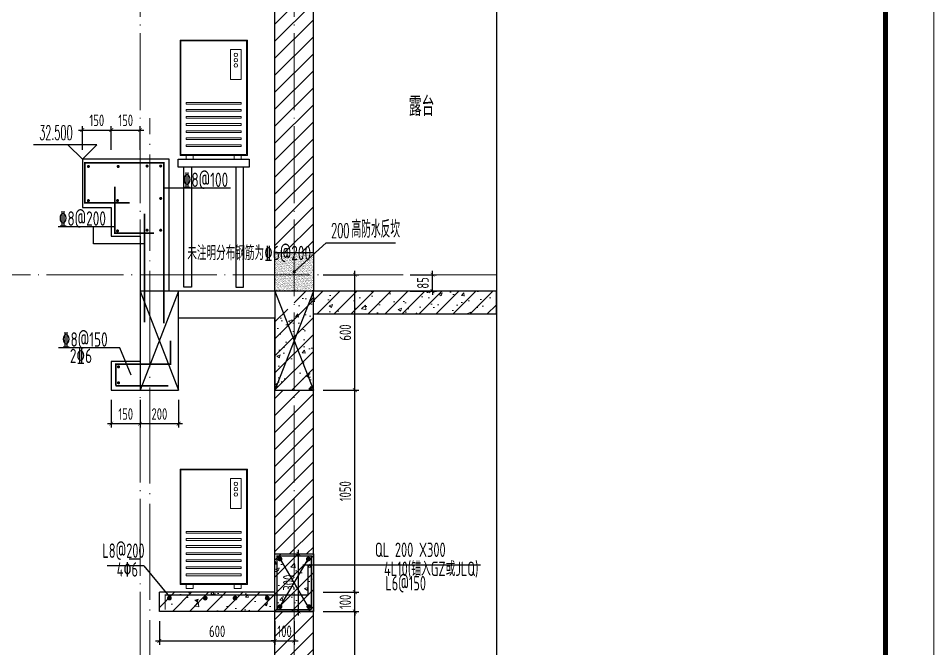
# Model space of a CAD drawing. Extents: x -668857 to 154266, y -275694 to 291306.
# Drawn here: x 33153 to 37907, y 158756 to 162032 of the extents above; entities that cross this region are included whole.
import ezdxf
from ezdxf.enums import TextEntityAlignment as Align

# ---------------------------------------------------------------- set-up
doc = ezdxf.new("R2010")
doc.units = 0
doc.header["$LTSCALE"] = 1000
doc.linetypes.add('DOTE', pattern=[2.42, 2, -0.2, 0.02, -0.2])
doc.linetypes.add('H3普通虚线', pattern=[4.2, 3, -1.2])
doc.layers.get('0').update_dxf_attribs({"linetype": 'CONTINUOUS'})
doc.layers.get('DEFPOINTS').update_dxf_attribs({"linetype": 'CONTINUOUS'})
for name, color, linetype in [('DIM', 2, 'CONTINUOUS'), ('DIM_ELEV', 3, 'CONTINUOUS'), ('DIM_IDEN', 67, 'CONTINUOUS'), ('DIM_SYMB', 3, 'CONTINUOUS'), ('PUB_TEXT', 2, 'CONTINUOUS'), ('REIN', 6, 'CONTINUOUS'), ('REIND', 1, 'CONTINUOUS'), ('REINL', 1, 'CONTINUOUS'), ('S-BEAM-LINE2', 4, 'H3普通虚线'), ('S-大样-砼线', 7, 'CONTINUOUS'), ('S-引出线', 40, 'CONTINUOUS'), ('TEXT', 2, 'CONTINUOUS'), ('WALL', 5, 'CONTINUOUS'), ('空调外机', 8, 'CONTINUOUS'), ('立面-看线', 251, 'CONTINUOUS')]:
    doc.layers.add(name, color=color, linetype=linetype)
for name, color, linetype, lineweight in [('DOTE', 19, 'DOTE', 9), ('PUB_HATCH', 8, 'CONTINUOUS', 9), ('图框', 9, 'CONTINUOUS', 18), ('平面-空调室外机', 143, 'CONTINUOUS', 9)]:
    doc.layers.add(name, color=color, linetype=linetype, lineweight=lineweight)
doc.styles.add('_TCH_DIM', font='SIMPLEX.shx', dxfattribs={"width": 0.7, "bigfont": 'GBCBIG.shx'})
doc.styles.add('DIM_FONT_T3', font='SIMPLEX', dxfattribs={"width": 0.705882, "bigfont": 'GBCBIG'})
doc.styles.add('TSSD_DIMENSION', font='Tssdeng.shx', dxfattribs={"width": 0.7, "bigfont": 'tssdchn.shx'})
doc.styles.add('TSSD_Label', font='Tssdeng.shx', dxfattribs={"width": 0.7, "bigfont": 'hztxt.shx'})
doc.styles.add('TSSD_REIN', font='tssdeng.shx', dxfattribs={"width": 0.7, "height": 300, "bigfont": 'tssdchn.shx'})
doc.dimstyles.new('TSSD_20_20', dxfattribs={"dimtxt": 60, "dimasz": 20, "dimexe": 20, "dimexo": 50, "dimgap": 20, "dimtad": 1, "dimdec": 0, "dimzin": 0, "dimdsep": 46, "dimtxsty": 'TSSD_DIMENSION', "dimblk": 'ARCHTICK', "dimblk1": 'ARCHTICK', "dimblk2": 'ARCHTICK', "dimcen": 0, "dimdle": 20, "dimclrt": 7, "dimadec": 0, "dimazin": 0, "dimtfac": 1, "dimtdec": 0, "dimtix": 1, "dimtmove": 2, "dimatfit": 3, "dimfxl": 0, "dimtolj": 1, "dimtzin": 0, "dimarcsym": 0})
pattern_1 = [(45, (-562273.49, 314642.066), (-44.194174, 44.194174), []), (50, (-562273.49, 314642.07), (179.315046, -15.688034), [18.75, -206.25]), (355, (-562273.49, 314642.07), (-34.687833, 188.048033), [15, -165]), (100.4514, (-562258.55, 314640.76), (144.627345, 172.359886), [15.93505, -175.28553]), (46.1842, (-562273.49, 314692.07), (266.81026, -41.37975), [28.125, -309.375]), (96.6356, (-562251.25, 314688.62), (233.66568, 243.52947), [23.90257, -262.92825]), (351.1842, (-562273.5, 314692.07), (233.66549, 243.52965), [22.5, -247.5]), (21, (-562248.49, 314679.57), (149.226763, -100.654723), [18.75, -206.25]), (326, (-562248.49, 314679.57), (60.828833, 181.28751), [15, -165]), (71.4514, (-562236.05, 314671.18), (210.055657, 80.632624), [15.93505, -175.28553]), (37.5, (-562273.49, 314642.066), (3.039964, 83.2234635), [0, -163, 0, -167.5, 0, -165.625]), (7.5, (-562273.49, 314642.07), (65.767384, 98.602928), [0, -95.5, 0, -159.25, 0, -63.125]), (327.5, (-562329.24, 314642.066), (133.455609, -5.638718), [0, -62.5, 0, -195, 0, -258.75]), (317.5, (-562354.24, 314642.07), (145.796542, 25.026246), [0, -81.25, 0, -129.5, 0, -183.75])]
pattern_2 = [(45, (-562273.49, 314686.944), (-44.1941915, 44.1941915), [])]

# ---------------------------------------------------------------- blocks, each defined once
blk = doc.blocks.new('GFDDDDRG')
at = {"layer": '图框'}
blk.add_lwpolyline([(923309.8, -107437), (923309.8, -159999.5), (893609.8, -159999.5), (893609.8, -107437)], close=True, dxfattribs=at)
blk.add_lwpolyline([(923309.8, -107437), (923309.8, -159999.5), (893609.8, -159999.5), (893609.8, -107437)], close=True, dxfattribs=at)
at = {"layer": '图框', "const_width": 50}
blk.add_lwpolyline([(894109.8, -159499.5), (922809.8, -159499.5), (922809.8, -108687), (894109.8, -108687)], close=True, dxfattribs=at)
blk = doc.blocks.new('kongtiao')
for p, q in [((-338.7, 49), (-338.7, -550.8)), ((11, 49), (-338.7, 49)), ((11, -550.8), (11, 49)), ((-334.1, 44.4), (-334.1, -546.2)), ((6.4, 44.4), (-334.1, 44.4)), ((6.4, -546.2), (6.4, 44.4)), ((-76.2, -0.5), (-76.2, -156.5)), ((-21.1, -0.5), (-76.2, -0.5)), ((-21.1, -156.5), (-21.1, -0.5)), ((-76.2, -156.5), (-21.1, -156.5)), ((-338.7, -550.8), (11, -550.8)), ((-334.1, -546.2), (6.4, -546.2)), ((-306.6, -550.8), (-306.6, -571.2)), ((-269.8, -571.2), (-269.8, -550.8)), ((-57.9, -571.2), (-57.9, -550.8)), ((-21.1, -550.8), (-21.1, -571.2)), ((-306.6, -571.2), (-269.8, -571.2)), ((-21.1, -571.2), (-57.9, -571.2))]:
    blk.add_line(p, q)
for points in [[(-306.6, -275.4), (-21.1, -275.4), (-21.1, -284.6), (-306.6, -284.6)], [(-306.6, -312.1), (-21.1, -312.1), (-21.1, -321.3), (-306.6, -321.3)], [(-306.6, -348.8), (-21.1, -348.8), (-21.1, -358), (-306.6, -358)], [(-306.6, -385.6), (-21.1, -385.6), (-21.1, -394.7), (-306.6, -394.7)], [(-306.6, -422.3), (-21.1, -422.3), (-21.1, -431.5), (-306.6, -431.5)], [(-306.6, -459), (-21.1, -459), (-21.1, -468.2), (-306.6, -468.2)], [(-306.6, -495.7), (-21.1, -495.7), (-21.1, -504.9), (-306.6, -504.9)]]:
    blk.add_lwpolyline(points, close=True)
for centre in [(-48.7, -28), (-48.7, -55.6), (-48.7, -83.1)]:
    blk.add_circle(centre, 9.18)
blk = doc.blocks.new('_ArchTick')
at = {"color": 0, "linetype": 'ByBlock', "const_width": 0.15}
blk.add_lwpolyline([(-0.5, -0.5), (0.5, 0.5)], dxfattribs=at)
blk = doc.blocks.new('*D2534')
at = {"layer": 'DEFPOINTS', "color": 0}
for p in [(33635.7, 161451.4), (33485.7, 161299), (33635.7, 161299)]:
    blk.add_point(p, dxfattribs=at)
at = {"layer": 'DIM', "color": 0, "lineweight": -2}
for p, q in [((33465.7, 161451.4), (33655.7, 161451.4)), ((33485.7, 161349), (33485.7, 161471.4)), ((33635.7, 161349), (33635.7, 161471.4))]:
    blk.add_line(p, q, dxfattribs=at)
at = {"layer": 'DIM', "color": 0, "lineweight": -2, "xscale": 20, "yscale": 20, "zscale": 20, "rotation": 180}
blk.add_blockref('_ArchTick', (33485.7, 161451.4), dxfattribs=at)
at = {"layer": 'DIM', "color": 0, "lineweight": -2, "xscale": 20, "yscale": 20, "zscale": 20}
blk.add_blockref('_ArchTick', (33635.7, 161451.4), dxfattribs=at)
at = {"layer": 'DIM', "color": 7, "insert": (33560.7, 161501.4), "char_height": 60, "attachment_point": 5, "style": 'TSSD_DIMENSION'}
blk.add_mtext('\\A1;150', dxfattribs=at)
blk = doc.blocks.new('*D2535')
at = {"layer": 'DEFPOINTS', "color": 0}
for p in [(33785.7, 161451.4), (33635.7, 161299), (33785.7, 161299)]:
    blk.add_point(p, dxfattribs=at)
at = {"layer": 'DIM', "color": 0, "lineweight": -2}
for p, q in [((33615.7, 161451.4), (33805.7, 161451.4)), ((33635.7, 161349), (33635.7, 161471.4)), ((33785.7, 161349), (33785.7, 161471.4))]:
    blk.add_line(p, q, dxfattribs=at)
at = {"layer": 'DIM', "color": 0, "lineweight": -2, "xscale": 20, "yscale": 20, "zscale": 20, "rotation": 180}
blk.add_blockref('_ArchTick', (33635.7, 161451.4), dxfattribs=at)
at = {"layer": 'DIM', "color": 0, "lineweight": -2, "xscale": 20, "yscale": 20, "zscale": 20}
blk.add_blockref('_ArchTick', (33785.7, 161451.4), dxfattribs=at)
at = {"layer": 'DIM', "color": 7, "insert": (33710.7, 161501.4), "char_height": 60, "attachment_point": 5, "style": 'TSSD_DIMENSION'}
blk.add_mtext('\\A1;150', dxfattribs=at)
blk = doc.blocks.new('*D2540')
at = {"layer": 'DEFPOINTS', "color": 0}
for p in [(35138.4, 160699), (35304.3, 160699), (35138.4, 160614)]:
    blk.add_point(p, dxfattribs=at)
at = {"layer": 'DIM', "color": 0, "lineweight": -2}
for p, q in [((35188.4, 160699), (35324.3, 160699)), ((35304.3, 160699), (35304.3, 160719)), ((35304.3, 160614), (35304.3, 160699)), ((35188.4, 160614), (35324.3, 160614)), ((35304.3, 160614), (35304.3, 160594))]:
    blk.add_line(p, q, dxfattribs=at)
at = {"layer": 'DIM', "color": 0, "lineweight": -2, "xscale": 20, "yscale": 20, "zscale": 20}
for p, rotation in [((35304.3, 160699), 270), ((35304.3, 160614), 90)]:
    blk.add_blockref('_ArchTick', p, dxfattribs=dict(at, rotation=rotation))
at = {"layer": 'DIM', "color": 7, "insert": (35254.3, 160656.5), "char_height": 60, "attachment_point": 5, "rotation": 90, "style": 'TSSD_DIMENSION'}
blk.add_mtext('\\A1;85', dxfattribs=at)
blk = doc.blocks.new('*D3055')
at = {"layer": 'DEFPOINTS', "color": 0}
for p in [(34485.7, 159249), (34608, 159249), (34485.7, 158949)]:
    blk.add_point(p, dxfattribs=at)
at = {"layer": 'DIM', "color": 0, "lineweight": -2}
for p, q in [((34608, 158929), (34608, 159269)), ((34535.7, 159249), (34628, 159249)), ((34535.7, 158949), (34628, 158949))]:
    blk.add_line(p, q, dxfattribs=at)
at = {"layer": 'DIM', "color": 0, "lineweight": -2, "xscale": 20, "yscale": 20, "zscale": 20}
for p, rotation in [((34608, 159249), 90), ((34608, 158949), 270)]:
    blk.add_blockref('_ArchTick', p, dxfattribs=dict(at, rotation=rotation))
at = {"layer": 'DIM', "color": 7, "insert": (34558, 159099), "char_height": 60, "attachment_point": 5, "rotation": 90, "style": 'TSSD_DIMENSION'}
blk.add_mtext('\\A1;300', dxfattribs=at)
blk = doc.blocks.new('*D3056')
at = {"layer": 'DEFPOINTS', "color": 0}
for p in [(33885.7, 158949), (34485.7, 158949), (34485.7, 158795.9)]:
    blk.add_point(p, dxfattribs=at)
at = {"layer": 'DIM', "color": 0, "lineweight": -2}
for p, q in [((33885.7, 158899), (33885.7, 158775.9)), ((34485.7, 158899), (34485.7, 158775.9)), ((33865.7, 158795.9), (34505.7, 158795.9))]:
    blk.add_line(p, q, dxfattribs=at)
at = {"layer": 'DIM', "color": 0, "lineweight": -2, "xscale": 20, "yscale": 20, "zscale": 20, "rotation": 180}
blk.add_blockref('_ArchTick', (33885.7, 158795.9), dxfattribs=at)
at = {"layer": 'DIM', "color": 0, "lineweight": -2, "xscale": 20, "yscale": 20, "zscale": 20}
blk.add_blockref('_ArchTick', (34485.7, 158795.9), dxfattribs=at)
at = {"layer": 'DIM', "color": 7, "insert": (34185.7, 158845.9), "char_height": 60, "attachment_point": 5, "style": 'TSSD_DIMENSION'}
blk.add_mtext('\\A1;600', dxfattribs=at)
blk = doc.blocks.new('*D3057')
at = {"layer": 'DEFPOINTS', "color": 0}
for p in [(34485.7, 158949), (34585.7, 158949), (34585.7, 158795.9)]:
    blk.add_point(p, dxfattribs=at)
at = {"layer": 'DIM', "color": 0, "lineweight": -2}
for p, q in [((34485.7, 158899), (34485.7, 158775.9)), ((34585.7, 158899), (34585.7, 158775.9)), ((34485.7, 158795.9), (34465.7, 158795.9)), ((34485.7, 158795.9), (34585.7, 158795.9)), ((34585.7, 158795.9), (34605.7, 158795.9))]:
    blk.add_line(p, q, dxfattribs=at)
at = {"layer": 'DIM', "color": 0, "lineweight": -2, "xscale": 20, "yscale": 20, "zscale": 20}
blk.add_blockref('_ArchTick', (34485.7, 158795.9), dxfattribs=at)
at = {"layer": 'DIM', "color": 0, "lineweight": -2, "xscale": 20, "yscale": 20, "zscale": 20, "rotation": 180}
blk.add_blockref('_ArchTick', (34585.7, 158795.9), dxfattribs=at)
at = {"layer": 'DIM', "color": 7, "insert": (34535.7, 158845.9), "char_height": 60, "attachment_point": 5, "style": 'TSSD_DIMENSION'}
blk.add_mtext('\\A1;100', dxfattribs=at)
blk = doc.blocks.new('*D3058')
at = {"layer": 'DEFPOINTS', "color": 0}
for p in [(34685.7, 160699), (34900.9, 160699), (34685.7, 160099)]:
    blk.add_point(p, dxfattribs=at)
at = {"layer": 'DIM', "color": 0, "lineweight": -2}
for p, q in [((34735.7, 160699), (34920.9, 160699)), ((34900.9, 160079), (34900.9, 160719)), ((34735.7, 160099), (34920.9, 160099))]:
    blk.add_line(p, q, dxfattribs=at)
at = {"layer": 'DIM', "color": 0, "lineweight": -2, "xscale": 20, "yscale": 20, "zscale": 20}
for p, rotation in [((34900.9, 160699), 90), ((34900.9, 160099), 270)]:
    blk.add_blockref('_ArchTick', p, dxfattribs=dict(at, rotation=rotation))
at = {"layer": 'DIM', "color": 7, "insert": (34850.9, 160399), "char_height": 60, "attachment_point": 5, "rotation": 90, "style": 'TSSD_DIMENSION'}
blk.add_mtext('\\A1;600', dxfattribs=at)
blk = doc.blocks.new('*D3059')
at = {"layer": 'DEFPOINTS', "color": 0}
for p in [(34685.7, 160099), (34900.9, 160099), (34685.7, 159049)]:
    blk.add_point(p, dxfattribs=at)
at = {"layer": 'DIM', "color": 0, "lineweight": -2}
for p, q in [((34900.9, 159029), (34900.9, 160119)), ((34735.7, 160099), (34920.9, 160099)), ((34735.7, 159049), (34920.9, 159049))]:
    blk.add_line(p, q, dxfattribs=at)
at = {"layer": 'DIM', "color": 0, "lineweight": -2, "xscale": 20, "yscale": 20, "zscale": 20}
for p, rotation in [((34900.9, 160099), 90), ((34900.9, 159049), 270)]:
    blk.add_blockref('_ArchTick', p, dxfattribs=dict(at, rotation=rotation))
at = {"layer": 'DIM', "color": 7, "insert": (34850.9, 159574), "char_height": 60, "attachment_point": 5, "rotation": 90, "style": 'TSSD_DIMENSION'}
blk.add_mtext('\\A1;1050', dxfattribs=at)
blk = doc.blocks.new('*D3060')
at = {"layer": 'DEFPOINTS', "color": 0}
for p in [(34685.7083, 159049.03409), (34900.91272, 159049.03409), (34685.7083, 158949.03409)]:
    blk.add_point(p, dxfattribs=at)
at = {"layer": 'DIM', "color": 0, "lineweight": -2}
for p, q in [((34900.91272, 159049.03409), (34900.91272, 159069.03409)), ((34735.7083, 159049.03409), (34920.91272, 159049.03409)), ((34900.91272, 158949.03409), (34900.91272, 159049.03409)), ((34735.7083, 158949.03409), (34920.91272, 158949.03409)), ((34900.91272, 158949.03409), (34900.91272, 158929.03409))]:
    blk.add_line(p, q, dxfattribs=at)
at = {"layer": 'DIM', "color": 0, "lineweight": -2, "xscale": 20, "yscale": 20, "zscale": 20}
for p, rotation in [((34900.91272, 159049.03409), 270), ((34900.91272, 158949.03409), 90)]:
    blk.add_blockref('_ArchTick', p, dxfattribs=dict(at, rotation=rotation))
at = {"layer": 'DIM', "color": 7, "insert": (34850.91272, 158999.03409), "char_height": 60, "attachment_point": 5, "rotation": 90, "style": 'TSSD_DIMENSION'}
blk.add_mtext('\\A1;100', dxfattribs=at)
blk = doc.blocks.new('*D3061')
at = {"layer": 'DEFPOINTS', "color": 0}
for p in [(34685.7, 158949), (34900.9, 158949), (34685.7, 157899)]:
    blk.add_point(p, dxfattribs=at)
at = {"layer": 'DIM', "color": 0, "lineweight": -2}
for p, q in [((34735.7, 158949), (34920.9, 158949)), ((34900.9, 157879), (34900.9, 158969)), ((34735.7, 157899), (34920.9, 157899))]:
    blk.add_line(p, q, dxfattribs=at)
at = {"layer": 'DIM', "color": 0, "lineweight": -2, "xscale": 20, "yscale": 20, "zscale": 20}
for p, rotation in [((34900.9, 158949), 90), ((34900.9, 157899), 270)]:
    blk.add_blockref('_ArchTick', p, dxfattribs=dict(at, rotation=rotation))
at = {"layer": 'DIM', "color": 7, "insert": (34850.9, 158424), "char_height": 60, "attachment_point": 5, "rotation": 90, "style": 'TSSD_DIMENSION'}
blk.add_mtext('\\A1;1050', dxfattribs=at)
blk = doc.blocks.new('*D3077')
at = {"layer": 'DEFPOINTS', "color": 0}
for p in [(33635.7, 160099), (33785.7, 160099), (33785.7, 159925.3)]:
    blk.add_point(p, dxfattribs=at)
at = {"layer": 'DIM', "color": 0, "lineweight": -2}
for p, q in [((33635.7, 160049), (33635.7, 159905.3)), ((33785.7, 160049), (33785.7, 159905.3)), ((33615.7, 159925.3), (33805.7, 159925.3))]:
    blk.add_line(p, q, dxfattribs=at)
at = {"layer": 'DIM', "color": 0, "lineweight": -2, "xscale": 20, "yscale": 20, "zscale": 20, "rotation": 180}
blk.add_blockref('_ArchTick', (33635.7, 159925.3), dxfattribs=at)
at = {"layer": 'DIM', "color": 0, "lineweight": -2, "xscale": 20, "yscale": 20, "zscale": 20}
blk.add_blockref('_ArchTick', (33785.7, 159925.3), dxfattribs=at)
at = {"layer": 'DIM', "color": 7, "insert": (33710.7, 159975.3), "char_height": 60, "attachment_point": 5, "style": 'TSSD_DIMENSION'}
blk.add_mtext('\\A1;150', dxfattribs=at)
blk = doc.blocks.new('*D3078')
at = {"layer": 'DEFPOINTS', "color": 0}
for p in [(33785.7, 160099), (33985.7, 160099), (33985.7, 159925.3)]:
    blk.add_point(p, dxfattribs=at)
at = {"layer": 'DIM', "color": 0, "lineweight": -2}
for p, q in [((33785.7, 160049), (33785.7, 159905.3)), ((33985.7, 160049), (33985.7, 159905.3)), ((33765.7, 159925.3), (34005.7, 159925.3))]:
    blk.add_line(p, q, dxfattribs=at)
at = {"layer": 'DIM', "color": 0, "lineweight": -2, "xscale": 20, "yscale": 20, "zscale": 20, "rotation": 180}
blk.add_blockref('_ArchTick', (33785.7, 159925.3), dxfattribs=at)
at = {"layer": 'DIM', "color": 0, "lineweight": -2, "xscale": 20, "yscale": 20, "zscale": 20}
blk.add_blockref('_ArchTick', (33985.7, 159925.3), dxfattribs=at)
at = {"layer": 'DIM', "color": 7, "insert": (33885.7, 159975.3), "char_height": 60, "attachment_point": 5, "style": 'TSSD_DIMENSION'}
blk.add_mtext('\\A1;200', dxfattribs=at)
blk = doc.blocks.new('20210809.02274857')
at = {"layer": 'REIN', "const_width": 9}
for points in [[(87525.4, 67531.6), (87293.1, 67531.6), (87293.1, 67739.9), (87703.5, 67739.9), (87703.5, 66904.9)], [(87448.4, 67616), (87448.4, 67373.2), (87652.9, 67373.2)], [(87602.4, 66910.5), (87602.4, 67475.3)], [(87453.8, 66580.9), (87453.8, 66692.7), (87737.7, 66692.7), (87737.7, 66815.7)], [(87453.8, 66580.9), (87726.3, 66580.9)]]:
    blk.add_lwpolyline(points, dxfattribs=at)
at = {"layer": 'REIN', "const_width": 8}
for points in [[(87307.5, 67720.3, 1), (87315.5, 67720.3, 1)], [(87462.4, 67720.3, 1), (87470.4, 67720.3, 1)], [(87612.2, 67722.6, 1), (87620.2, 67722.6, 1)], [(87682.9, 67722.6, 1), (87690.9, 67722.6, 1)], [(87682.9, 67554.1, 1), (87690.9, 67554.1, 1)], [(87307.5, 67542.9, 1), (87315.5, 67542.9, 1)], [(87459, 67542.9, 1), (87467, 67542.9, 1)], [(87459, 67385.4, 1), (87467, 67385.4, 1)], [(87612.2, 67389.2, 1), (87620.2, 67389.2, 1)], [(87682.9, 67389.2, 1), (87690.9, 67389.2, 1)], [(87464, 66679.1, 1), (87472, 66679.1, 1)], [(87464, 66596.2, 1), (87472, 66596.2, 1)]]:
    blk.add_lwpolyline(points, format="xyb", close=True, dxfattribs=at)
at = {"layer": 'S-引出线'}
for p, q in [((87703.5, 67609.5), (88049.7, 67609.5)), ((87154.5, 67408.2), (87448.4, 67408.2)), ((87338.1, 67319.1), (87338.1, 67408.2)), ((87602.4, 67319.1), (87338.1, 67319.1))]:
    blk.add_line(p, q, dxfattribs=at)
blk.add_lwpolyline([(87533, 66635.5), (87475, 66777), (87156.6, 66777)], dxfattribs=at)
at = {"layer": 'TEXT', "style": 'TSSD_REIN', "width": 0.7}
for s, p in [('%%1328@100', (87801.6, 67613.6)), ('%%1328@200', (87157.6, 67412.4)), ('未注明分布钢筋为%%1326@200', (87825.3, 67233.3)), ('%%1328@150', (87173.6, 66783.8)), ('2%%1326', (87215.4, 66698.6))]:
    blk.add_text(s, height=75, rotation=0, dxfattribs=at).set_placement(p)
blk = doc.blocks.new('20210809.03133446')
at = {"layer": 'S-大样-砼线'}
for p, q in [((87154.5, 67095.9), (87354.5, 66580.9)), ((87354.5, 67095.9), (87154.5, 66580.9))]:
    blk.add_line(p, q, dxfattribs=at)
blk.add_lwpolyline([(87354.5, 67095.9), (87154.5, 67095.9), (87154.5, 66580.9), (87354.5, 66580.9)], close=True, dxfattribs=at)
blk = doc.blocks.new('QL-3')
at = {"layer": 'REIND', "const_width": 12.5}
for points in [[(312893.5, 71264.4, 1), (312881, 71264.4, 1)], [(313040.3, 71264.4, 1), (313027.8, 71264.4, 1)], [(312893.5, 71017.4, 1), (312881, 71017.4, 1)], [(313043, 71017.4, 1), (313030.5, 71017.4, 1)]]:
    blk.add_lwpolyline(points, format="xyb", close=True, dxfattribs=at)
at = {"layer": 'REINL', "const_width": 6.25}
blk.add_lwpolyline([(313049.7, 71001.6), (313049.7, 71280), (312871.7, 71280), (312871.7, 71001.8), (313049.3, 71001.8)], dxfattribs=at)
at = {"layer": 'S-BEAM-LINE2'}
for p, q in [((312887.3, 71017.4), (313034, 71264.4)), ((312887.3, 71264.4), (313034, 71014.1))]:
    blk.add_line(p, q, dxfattribs=at)
blk.add_lwpolyline([(312860.5, 71291.8), (313060.4, 71291.8), (313060.4, 70991.8), (312860.5, 70991.8)], close=True, dxfattribs=at)
at = {"layer": 'TEXT'}
blk.add_line((313009.3, 71233.9), (313928.2, 71233.9), dxfattribs=at)
at = {"layer": 'TEXT', "style": 'TSSD_Label', "width": 0.65}
for s, p in [('QL 200 X300', (313747.1, 71252.6)), ('4L10(锚入GZ或JLQ)', (313917.4, 71153.8)), ('L6@150', (313645.1, 71078.8))]:
    blk.add_text(s, height=75, dxfattribs=at).set_placement(p, align=Align.BOTTOM_RIGHT)
blk = doc.blocks.new('BW-27856318', base_point=(594987.6, -571981, 0))
at = {"layer": 'REIND', "const_width": 12.5}
for points in [[(595320.6, -571921.5, 1), (595308.1, -571921.5, 1)], [(595506.4, -571921.5, 1), (595493.9, -571921.5, 1)], [(595661.6, -571921.5, 1), (595649.1, -571921.5, 1)], [(595828.6, -571921.5, 1), (595816.1, -571921.5, 1)]]:
    blk.add_lwpolyline(points, format="xyb", close=True, dxfattribs=at)
at = {"layer": 'REINL', "const_width": 6.25}
blk.add_lwpolyline([(595292.1, -571981), (595292.1, -571905.9), (596033.8, -571905.9), (596033.8, -571750.9)], dxfattribs=at)
at = {"layer": 'TEXT', "extrusion": (1.22465e-16, 0, -1)}
blk.add_line((595181.1, -571753.7), (594991, -571753.7), dxfattribs=at)
at = {"layer": 'TEXT'}
blk.add_line((595181.1, -571753.7), (595314.3, -571915.2), dxfattribs=at)
at = {"layer": 'TEXT', "style": 'TSSD_Label', "width": 0.65}
for s, p in [('L8@200', (595185.3, -571735)), ('4%%1306', (595151.2, -571832.5))]:
    blk.add_text(s, height=75, dxfattribs=at).set_placement(p, align=Align.BOTTOM_RIGHT)

msp = doc.modelspace()

# ---------------------------------------------------------------- hatches: boundary and pattern name
at = {"layer": 'PUB_HATCH'}
h = msp.add_hatch(dxfattribs=at)
h.set_pattern_fill('普通砖', color=256, scale=25, style=0)
h.set_pattern_definition(pattern_2)
h.paths.add_polyline_path([(34685.71, 160814.03), (34685.71, 162999.03), (34485.71, 162999.03), (34485.71, 160814.03)])
h = msp.add_hatch(dxfattribs=at)
h.set_pattern_fill('钢筋混凝土', color=256, scale=25, style=0)
h.set_pattern_definition(pattern_1)
h.paths.add_polyline_path([(35635.71, 160614.03), (34585.71, 160614.03), (34585.71, 160534.03), (34685.71, 160494.03), (35635.71, 160494.03)])
h = msp.add_hatch(dxfattribs=at)
h.set_pattern_fill('钢筋混凝土', color=256, scale=25, style=0)
h.set_pattern_definition(pattern_1)
h.paths.add_polyline_path([(34685.71, 160099.03), (34685.71, 160494.03), (34585.71, 160534.03), (34485.71, 160494.03), (34485.71, 160099.03)])
h = msp.add_hatch(dxfattribs=at)
h.set_pattern_fill('普通砖', color=256, scale=25, style=0)
h.set_pattern_definition(pattern_2)
h.paths.add_polyline_path([(34485.71, 159249.03), (34685.71, 159249.03), (34685.71, 160099.03), (34485.71, 160099.03)])
h = msp.add_hatch(dxfattribs=at)
h.set_pattern_fill('钢筋混凝土', color=256, scale=25, style=0)
h.set_pattern_definition(pattern_1)
h.paths.add_polyline_path([(34485.71, 159049.03), (34685.71, 158949.03), (34685.71, 159249.03), (34485.71, 159249.03)])
h = msp.add_hatch(dxfattribs=at)
h.set_pattern_fill('钢筋混凝土', color=256, scale=25, style=0)
h.set_pattern_definition(pattern_1)
h.paths.add_polyline_path([(34685.71, 158949.03), (34485.71, 159049.03), (33885.71, 159049.03), (33885.71, 158949.03)])
h = msp.add_hatch(dxfattribs=at)
h.set_pattern_fill('普通砖', color=256, scale=25, style=0)
h.set_pattern_definition(pattern_2)
h.paths.add_polyline_path([(34685.71, 157914.03), (34685.71, 158949.03), (34485.71, 158949.03), (34485.71, 157914.03)])
at = {"layer": '立面-看线'}
h = msp.add_hatch(dxfattribs=at)
h.set_pattern_fill('碎沙', color=256, scale=4)
h.set_pattern_definition([(37.5, (-766567.531, -224747.918), (-0.32000626, 9.78826475), [0, -7.7216, 0, -8.636, 0, -8.255]), (7.5, (-766567.531, -224747.918), (8.99046566, 14.33650201), [0, -4.1656, 0, -6.9596, 0, -2.667]), (327.5, (-766573.78, -224747.918), (15.819847405, 0.02874369), [0, -2.54, 0, -9.144, 0, -11.938]), (317.5, (-766573.78, -224747.918), (15.27112905, 4.45858647), [0, -1.27, 0, -5.9944, 0, -6.858])])
h.paths.add_polyline_path([(34485.71, 160614.03), (34685.71, 160614.03), (34685.71, 160814.03), (34485.71, 160814.03)])

# ---------------------------------------------------------------- linework, layer by layer
at = {"layer": 'DIM_ELEV'}
for p, q in [((33560.71, 161374.03), (33232.71, 161374.03)), ((33485.71, 161299.03), (33410.71, 161374.03)), ((33485.71, 161299.03), (33560.71, 161374.03))]:
    msp.add_line(p, q, dxfattribs=at)
at = {"layer": 'DIM_IDEN'}
for p, q in [((34585.71, 160714.03), (34752.52, 160865.55)), ((34752.52, 160865.55), (35112.7, 160865.55)), ((33785.71, 159220.34), (33729.1, 159220.34))]:
    msp.add_line(p, q, dxfattribs=at)
at = {"layer": 'DIM_IDEN', "const_width": 8.33}
msp.add_lwpolyline([(34582.62, 160711.23, 1), (34588.79, 160716.84, 1)], format="xyb", close=True, dxfattribs=at)
at = {"layer": 'DIM_SYMB'}
msp.add_lwpolyline([(35635.71, 164119.03), (35635.71, 154487.16), (35688.21, 154468.05), (35583.21, 154449.54), (35635.71, 154430.91), (35635.71, 144799.03)], dxfattribs=at)
at = {"layer": 'DOTE', "color": 1, "linetype": 'DOTE', "ltscale": 0.2}
for p, q in [((33785.71, 145099.03), (33785.71, 164699.03)), ((34585.71, 145099.03), (34585.71, 164699.03)), ((35635.71, 160699.03), (32635.51, 160699.03))]:
    msp.add_line(p, q, dxfattribs=at)
at = {"layer": 'DOTE', "ltscale": 0.25}
msp.add_line((33835.71, 145699.03), (33835.71, 161512.76), dxfattribs=at)
at = {"layer": 'WALL'}
for p, q in [((34485.71, 160814.03), (34485.71, 162999.03)), ((34685.71, 160814.03), (34685.71, 162999.03)), ((33935.71, 161299.03), (33485.71, 161299.03)), ((33485.71, 161299.03), (33485.71, 161049.03)), ((33935.71, 160614.03), (33935.71, 161299.03)), ((33485.71, 161049.03), (33635.71, 161049.03)), ((33635.71, 161049.03), (33635.71, 160899.03)), ((33635.71, 160899.03), (33785.71, 160899.03)), ((33785.71, 160899.03), (33785.71, 160249.03)), ((34485.71, 160814.03), (34685.71, 160814.03)), ((33985.71, 160614.03), (33885.71, 160614.03)), ((34585.71, 160614.03), (33985.71, 160614.03)), ((35635.71, 160614.03), (34585.71, 160614.03)), ((35635.71, 160494.03), (35635.71, 160614.03)), ((34485.71, 160474.03), (33985.71, 160474.03)), ((33985.71, 160099.03), (33985.71, 160474.03)), ((34485.71, 160099.03), (34485.71, 160474.03)), ((35635.71, 160494.03), (34685.71, 160494.03)), ((34685.71, 160099.03), (34685.71, 160494.03)), ((33785.71, 160249.03), (33635.71, 160249.03)), ((33635.71, 160249.03), (33635.71, 160099.03)), ((33635.71, 160099.03), (33985.71, 160099.03)), ((34485.71, 159249.03), (34485.71, 160099.03)), ((34485.71, 160099.03), (34685.71, 160099.03)), ((34685.71, 159249.03), (34685.71, 160099.03)), ((34485.71, 159049.03), (34485.71, 159249.03)), ((34485.71, 159249.03), (34685.71, 159249.03)), ((34685.71, 158949.03), (34685.71, 159249.03)), ((34485.71, 159049.03), (33885.71, 159049.03)), ((33885.71, 158949.03), (33885.71, 159049.03)), ((34685.71, 158949.03), (33885.71, 158949.03)), ((34485.71, 157914.03), (34485.71, 158949.03)), ((34485.71, 158949.03), (34685.71, 158949.03)), ((34685.71, 157914.03), (34685.71, 158949.03))]:
    msp.add_line(p, q, dxfattribs=at)
msp.add_lwpolyline([(34485.71, 160814.03), (34685.71, 160814.03), (34685.71, 160614.03), (34485.71, 160614.03)], close=True, dxfattribs=at)
at = {"layer": '空调外机', "linetype": 'Continuous'}
msp.add_lwpolyline([(34352.72, 161259.02), (33982.72, 161259.02), (33982.72, 161299.02), (34352.72, 161299.02)], close=True, dxfattribs=at)
for points in [[(34052.72, 161259.02), (34052.72, 160634.03), (34012.72, 160634.03), (34012.72, 161259.02)], [(34282.72, 161259.02), (34282.72, 160634.03), (34322.72, 160634.03), (34322.72, 161259.02)]]:
    msp.add_lwpolyline(points, dxfattribs=at)

# ---------------------------------------------------------------- block references
at = {"xscale": 0.5, "yscale": 0.5, "zscale": 0.5}
msp.add_blockref('GFDDDDRG', (-423747.88, 220925.54), dxfattribs=at)
msp.add_blockref('BW-27856318', (33611.05, 158959.24, 0))
at = {"color": 1}
msp.add_blockref('QL-3', (-278374.78, 87957.28), dxfattribs=at)
at = {"layer": 'DIM_IDEN'}
for p in [(-53368.8, 93518.1), (-52668.8, 93518.1)]:
    msp.add_blockref('20210809.03133446', p, dxfattribs=at)
at = {"layer": 'REIN'}
msp.add_blockref('20210809.02274857', (-53794.55, 93541.57), dxfattribs=at)
at = {"layer": '平面-空调室外机'}
for p in [(34331.56, 161870.18), (34331.56, 159640.19)]:
    msp.add_blockref('kongtiao', p, dxfattribs=at)

# ---------------------------------------------------------------- texts
at = {"layer": 'PUB_TEXT'}
for s, height, style, width, p in [('露台', 100, 'TSSD_REIN', 0.7, (35181.04, 161524.66)), ('32.500', 74.375, '_TCH_DIM', 0.494118, (33261.61, 161400.28)), ('高防水反坎', 89.362, 'DIM_FONT_T3', 0.705882, (34883.41, 160891.8)), ('200', 74.375, 'DIM_FONT_T3', 0.49827, (34777.53, 160891.8))]:
    msp.add_text(s, height=height, dxfattribs=dict(at, style=style, width=width)).set_placement(p)

# ---------------------------------------------------------------- dimensions: what is measured, and where the dimension line sits
at = {"layer": 'DIM'}
for p1, p2, distance, picture, middle in [((33485.71, 161299.03), (33635.71, 161299.03), 152.32, '*D2534', (33560.71, 161501.36)), ((33635.71, 161299.03), (33785.71, 161299.03), 152.32, '*D2535', (33710.71, 161501.36)), ((34685.71, 160099.03), (34685.71, 160699.03), -215.2, '*D3058', (34850.91, 160399.03)), ((35138.38, 160614.03), (35138.38, 160699.03), -165.96, '*D2540', (35254.34, 160656.53)), ((34685.71, 159049.03), (34685.71, 160099.03), -215.2, '*D3059', (34850.91, 159574.03)), ((33635.71, 160099.03), (33785.71, 160099.03), -173.71, '*D3077', (33710.71, 159975.32)), ((33785.71, 160099.03), (33985.71, 160099.03), -173.71, '*D3078', (33885.71, 159975.32)), ((34485.71, 158949.03), (34485.71, 159249.03), -122.29, '*D3055', (34558, 159099.03)), ((34685.71, 158949.03), (34685.71, 159049.03), -215.2, '*D3060', (34850.91, 158999.03)), ((33885.71, 158949.03), (34485.71, 158949.03), -153.09, '*D3056', (34185.71, 158845.94)), ((34485.71, 158949.03), (34585.71, 158949.03), -153.09, '*D3057', (34535.71, 158845.94)), ((34685.71, 157899.03), (34685.71, 158949.03), -215.2, '*D3061', (34850.91, 158424.03))]:
    dim = msp.add_aligned_dim(p1=p1, p2=p2, distance=distance, dimstyle='TSSD_20_20', dxfattribs=at)
    dim.commit()
    dim.dimension.update_dxf_attribs({"geometry": picture, "text_midpoint": middle})

doc.saveas('drawing.dxf')
